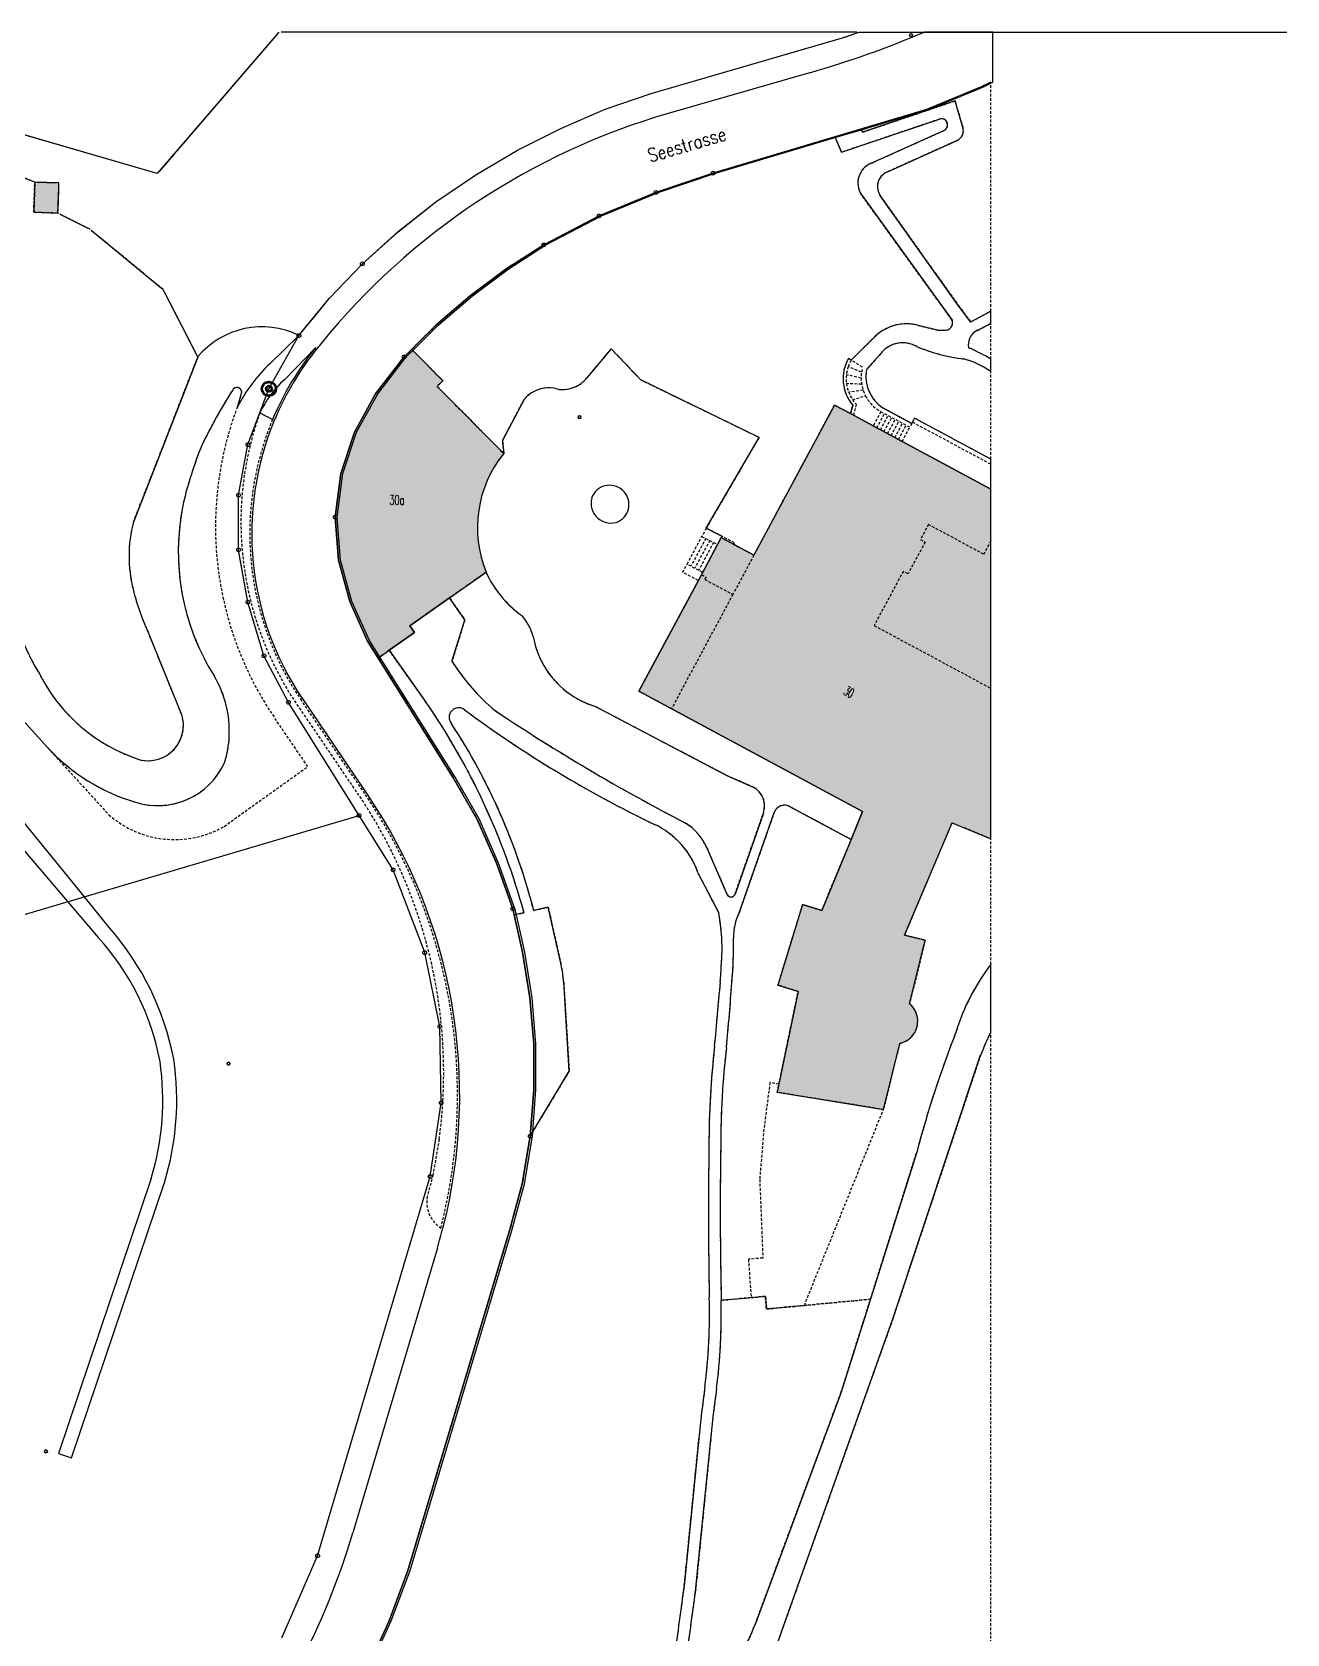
# Model space of a CAD drawing. Header units: metres. Extents: x 2678625 to 2679611, y 1205237 to 1205867.
# Drawn here: x 2679007.2 to 2679124.2, y 1205718.1 to 1205867.4 of the extents above; entities that cross this region are included whole.
import ezdxf

# ---------------------------------------------------------------- set-up
doc = ezdxf.new("R2010")
doc.units = ezdxf.units.M
for name, pattern in [('ALL_S31', [0.4, 0.25, -0.15]), ('AUSGEZOGEN', [0]), ('STRICHPUNKT2_S5', [1, 0.7, -0.15, 0, -0.15])]:
    doc.linetypes.add(name, pattern=pattern)
for name, color, linetype, lineweight in [('BOLZEN', 250, 'AUSGEZOGEN', 25), ('GRABENPROFIL_AUSHUB', 1, 'AUSGEZOGEN', 35), ('GRABENPROFIL_AUSHUB_1', 1, 'AUSGEZOGEN', 35), ('HOEHENLINIE_2D', 8, 'AUSGEZOGEN', 13), ('KOMMENTAR_BODENBEDECKUNG', 8, 'AUSGEZOGEN', 13), ('KREUZ_1', 250, 'AUSGEZOGEN', 25), ('LFP3_BOLZEN_1', 8, 'AUSGEZOGEN', 13), ('LFP3_NUMMER_1', 8, 'AUSGEZOGEN', 13), ('LFP3_STEIN', 8, 'AUSGEZOGEN', 13), ('LFP3_STEIN_1', 8, 'AUSGEZOGEN', 13), ('MARKSTEIN_1', 250, 'AUSGEZOGEN', 25), ('OBJEKTNAME_GEWAESSER', 171, 'STRICHPUNKT2_S5', 18), ('OFFENES_GEWAESSER_1', 8, 'AUSGEZOGEN', 13), ('PARZELLE', 250, 'AUSGEZOGEN', 25), ('PARZELLE_1', 250, 'AUSGEZOGEN', 25), ('PARZELLENNUMMER_1', 250, 'AUSGEZOGEN', 25), ('QUERNEIGUNGSSYMBOL_TEXT', 1, 'AUSGEZOGEN', 18), ('SC_BEST__SCHACHT', 3, 'AUSGEZOGEN', 25), ('STRASSE__WEGE', 8, 'AUSGEZOGEN', 13), ('UEBRIGE_BEFEST', 8, 'AUSGEZOGEN', 13)]:
    doc.layers.add(name, color=color, linetype=linetype, lineweight=lineweight)
for name, color, linetype in [('GM_QNEISYM_TEXT', 7, 'AUSGEZOGEN'), ('MAST', 8, 'AUSGEZOGEN'), ('SB_GEHWEG', 7, 'AUSGEZOGEN')]:
    doc.layers.add(name, color=color, linetype=linetype)
doc.styles.add('ROMANS', font='romans__.ttf')

# ---------------------------------------------------------------- blocks, each defined once
blk = doc.blocks.new('COMPLEXOBJECT_67')
at = {"layer": 'KOMMENTAR_BODENBEDECKUNG', "color": 250, "linetype": 'AUSGEZOGEN', "lineweight": 25, "transparency": 33554687}
blk.add_line((49046.11, 45814.67), (49049.52, 45817.07), dxfattribs=at)
blk.add_lwpolyline([(49051.16, 45828.14), (49044.96, 45834.39), (49045.5, 45834.92), (49042.59, 45837.84), (49041.88, 45837.14), (49039.22, 45833.71), (49037.25, 45830.13), (49035.98, 45826.26), (49035.45, 45822.2), (49035.75, 45818.19), (49036.82, 45814.33), (49038.44, 45810.71), (49039.47, 45809.07), (49040.49, 45809.79), (49042.84, 45811.45), (49042.41, 45812.06), (49046.11, 45814.67)], dxfattribs=at)
blk.add_arc((49059.71, 45821.22), 11, 140.977, 202.1649, dxfattribs=at)
blk = doc.blocks.new('COMPLEXOBJECT_68')
at = {"layer": 'KOMMENTAR_BODENBEDECKUNG', "color": 250, "linetype": 'AUSGEZOGEN', "lineweight": 25, "transparency": 33554687}
for points in [[(49096.55, 45824.82), (49085.59, 45830.71), (49083.48, 45831.85), (49081.99, 45832.65), (49074.48, 45818.65), (49071.43, 45820.29), (49069.58, 45816.84), (49063.74, 45805.97), (49084.61, 45794.77), (49083.54, 45792.16), (49080.8, 45785.54), (49079.02, 45786.08), (49076.72, 45778.58), (49078.6, 45778), (49076.65, 45768.59), (49086.55, 45766.99), (49088.07, 45773.15)], [(49088.99, 45776.85), (49090.45, 45782.77), (49088.51, 45783.25), (49092.94, 45793.7), (49096.55, 45792.23), (49096.55, 45824.82)]]:
    blk.add_lwpolyline(points, dxfattribs=at)
blk.add_arc((49087.64, 45775.22), 2.11, 281.6681, 50.5438, dxfattribs=at)
blk = doc.blocks.new('COMPLEXOBJECT_70')
at = {"layer": 'MARKSTEIN_1', "color": 250, "linetype": 'ALL_S31', "lineweight": 25, "transparency": 33554687}
blk.add_line((49008.67, 45800.69), (49014.36, 45794.46), dxfattribs=at)
blk.add_lwpolyline([(49025.11, 45793.38), (49032.9, 45798.95), (49029.87, 45803.4)], dxfattribs=at)
for centre, radius, start, end in [((49065.13, 45808.82), 46.64, 147.3105, 154.5081), ((49026.29, 45833.83), 0.455, 2.8516, 156.6081), ((49016.38, 45836.16), 10.62, 339.7137, 347.4258), ((49055.85, 45821.31), 31.55, 159.2493, 214.5801), ((49059.06, 45814.39), 38.85, 158.0701, 166.4842), ((49042.58, 45818.99), 21.75, 168.1305, 212.1909), ((49015.46, 45802.24), 10.13, 357.1488, 30.6428), ((49022.04, 45813.16), 18.28, 223.0196, 253.2145), ((49015.21, 45802.33), 10.39, 343.3342, 356.6965), ((49018.91, 45802.16), 6.85, 251.7178, 335.8077), ((49020.49, 45801.39), 9.25, 228.5028, 299.9695)]:
    blk.add_arc(centre, radius, start, end, dxfattribs=at)
blk = doc.blocks.new('COMPLEXOBJECT_72')
at = {"layer": 'MAST', "color": 250, "linetype": 'ALL_S31', "lineweight": 25, "transparency": 33554687}
for p, q in [((49029.62, 45831.29), (49028.43, 45831.92)), ((49038.22, 45796.42), (49032.24, 45805.23)), ((49031.88, 45804.76), (49038.13, 45795.56))]:
    blk.add_line(p, q, dxfattribs=at)
blk.add_lwpolyline([(49045.15, 45764.22), (49044.56, 45760.88), (49044.04, 45758.89)], dxfattribs=at)
for centre, radius, start, end in [((49056.96, 45821.74), 30.29, 160.3718, 214.0957), ((49054.99, 45820.68), 27.5, 157.2944, 214.1864), ((48996.86, 45768.33), 50, 345.6452, 34.1865), ((48999.31, 45770.41), 46.26, 352.3077, 32.9403), ((49046.92, 45758.37), 2.93, 169.8035, 236.3641)]:
    blk.add_arc(centre, radius, start, end, dxfattribs=at)
blk = doc.blocks.new('COMPLEXOBJECT_73')
at = {"layer": 'LFP3_BOLZEN_1', "color": 250, "linetype": 'AUSGEZOGEN', "lineweight": 25, "transparency": 33554687}
for p, q in [((49033.65, 45838.02), (49030.72, 45835.01)), ((49028.43, 45831.92), (49029.62, 45831.29))]:
    blk.add_line(p, q, dxfattribs=at)
for centre, radius, start, end in [((49055.03, 45820.65), 27.55, 140.9073, 157.2804), ((49036.96, 45827.99), 9.39, 131.6039, 155.2461)]:
    blk.add_arc(centre, radius, start, end, dxfattribs=at)
blk = doc.blocks.new('COMPLEXOBJECT_74')
at = {"layer": 'MARKSTEIN_1', "color": 250, "linetype": 'ALL_S31', "lineweight": 25, "transparency": 33554687}
for p, q in [((48993.59, 45838.14), (49000.07, 45837.25)), ((49016.65, 45821.75), (49022.65, 45837.13)), ((49005.68, 45833.15), (49005.06, 45816.95)), ((49021.14, 45803.81), (49018.13, 45811.23))]:
    blk.add_line(p, q, dxfattribs=at)
blk.add_lwpolyline([(49022.65, 45837.13), (49019.43, 45843.41), (49012.55, 45849.07), (49009.61, 45850.54), (49007.36, 45850.62), (49007.46, 45853.44), (49005.9, 45854.08), (49005.5, 45854.11), (49001.78, 45854.4), (48990.9, 45851.42), (48989.19, 45835.75)], dxfattribs=at)
for centre, radius, start, end in [((48993.07, 45833.85), 4.32, 83.1356, 153.9722), ((48999.03, 45829.84), 7.48, 61.1896, 81.9673), ((49000.13, 45830.99), 5.95, 21.2481, 65.1272), ((49028.7, 45818.57), 12.46, 165.2065, 194.3364), ((49023.58, 45817.49), 18.54, 181.6598, 211.5261), ((49039.57, 45821.24), 23.66, 194.0792, 205.0165), ((49022.15, 45814.79), 15.97, 205.9524, 252.1871), ((49018.01, 45802.79), 3.3, 256.9338, 17.9619)]:
    blk.add_arc(centre, radius, start, end, dxfattribs=at)
blk = doc.blocks.new('COMPLEXOBJECT_76')
at = {"layer": 'LFP3_BOLZEN_1', "color": 250, "linetype": 'AUSGEZOGEN', "lineweight": 25, "transparency": 33554687}
for p, q in [((49000.07, 45837.25), (48993.59, 45838.14)), ((49029.35, 45836.49), (49032.08, 45839.12)), ((49022.65, 45837.13), (49016.65, 45821.75)), ((49005.06, 45816.95), (49005.68, 45833.15)), ((48992.11, 45820.92), (49000.18, 45819.36)), ((49018.13, 45811.23), (49021.14, 45803.81)), ((48999.88, 45801.3), (48992.41, 45809.02)), ((48991.07, 45807.82), (48991.36, 45807.52)), ((48994.69, 45804.07), (48998.6, 45800.04)), ((49006.07, 45803.59), (49008.67, 45800.69)), ((49004.26, 45793.7), (49013.37, 45783.02)), ((48979.82, 45788.12), (48976.69, 45790.47)), ((48975.75, 45789.3), (48978.94, 45786.9)), ((48997.46, 45782.23), (48998.78, 45769.45)), ((49000.07, 45769.6), (48998.75, 45782.41))]:
    blk.add_line(p, q, dxfattribs=at)
for points in [[(48989.19, 45835.75), (48987.64, 45826.17), (48980.24, 45827.37)], [(48966.09, 45829.3), (48964, 45829.66), (48963.71, 45828.02), (48963.41, 45826.29), (48965.5, 45825.92), (48966.62, 45825.72), (48966.7, 45826.21), (48979.78, 45824.52), (48987.22, 45823.56)], [(48966.75, 45806.88), (48964.64, 45805.97), (48962.75, 45805.2), (48962.95, 45804.74)], [(48969.5, 45803.49), (48969.92, 45803.77), (48969.19, 45804.53)], [(48974.79, 45794.96), (48971.51, 45799.16), (48969.28, 45802.62)], [(49014.43, 45783.92), (49012.08, 45786.82), (49005.61, 45794.79)], [(49018.31, 45760.56), (49009.66, 45734.93), (49010.89, 45734.51), (49019.54, 45760.17)], [(48996.57, 45754.62), (48994.93, 45750.53), (48996.5, 45749.9), (48996.91, 45750.92), (48998.52, 45755.36)]]:
    blk.add_lwpolyline(points, dxfattribs=at)
for centre, radius, start, end in [((49028.62, 45832.16), 7.78, 63.6152, 140.2539), ((48993.07, 45833.85), 4.32, 83.1356, 153.9722), ((48999.03, 45829.84), 7.48, 61.1896, 81.9673), ((49000.13, 45830.99), 5.95, 21.2481, 65.1272), ((49039.82, 45825.49), 15.18, 133.5756, 152.5611), ((49065.13, 45808.82), 46.64, 147.3105, 154.5081), ((49026.29, 45833.83), 0.455, 2.8516, 156.6081), ((49016.38, 45836.16), 10.62, 339.7137, 347.4258), ((48984.35, 45910.32), 83.05, 257.2959, 267.1568), ((49059.06, 45814.39), 38.85, 158.0701, 166.4842), ((49047.66, 45820.49), 60.53, 177.0878, 183.1794), ((49042.58, 45818.99), 21.75, 168.1305, 212.1909), ((49028.7, 45818.57), 12.46, 165.2065, 194.3364), ((48991.9, 45818.17), 2.76, 85.4706, 157.4388), ((48998.93, 45817.18), 9.8, 167.9375, 197.083), ((48999.8, 45817.39), 2, 356.8051, 79.0443), ((49005.36, 45818.7), 18.19, 184.9459, 195.7119), ((49024.58, 45816.89), 22.79, 179.0093, 215.6796), ((49023.58, 45817.49), 18.54, 181.6598, 211.5261), ((49039.57, 45821.24), 23.66, 194.0792, 205.0165), ((49004.02, 45818.69), 15.11, 196.9086, 219.8107), ((49004.02, 45818.69), 16.91, 196.9151, 220.0345), ((48969.89, 45807.71), 3.25, 194.7658, 257.4836), ((48989.65, 45806.34), 2.08, 330.3914, 34.581), ((49022.15, 45814.79), 15.97, 205.9524, 252.1871), ((49015.46, 45802.24), 10.13, 357.1488, 30.6428), ((49004.09, 45796.03), 15.67, 143.7135, 154.3183), ((48994.84, 45820.42), 35.54, 206.1788, 221.5588), ((48994.78, 45800.42), 4.08, 119.2049, 152.821), ((48993.87, 45801.31), 2.88, 73.4458, 112.1892), ((49018.01, 45802.79), 3.3, 256.9338, 17.9619), ((48970.26, 45802.83), 0.999, 139.0214, 192.0019), ((48993.91, 45801.14), 4.29, 156.8223, 210.2284), ((48993.91, 45801.14), 2.99, 157.5449, 209.3916), ((48949.77, 45751.37), 70.74, 37.8719, 44.8955), ((49022.04, 45813.16), 18.28, 223.0196, 253.2145), ((49015.21, 45802.33), 10.39, 343.3342, 356.6965), ((48943.34, 45766.72), 58.19, 26.4747, 34.4914), ((48934.34, 45736.91), 90.08, 39.0861, 44.4924), ((49018.91, 45802.16), 6.85, 251.7178, 335.8077), ((48943.25, 45766.66), 57, 26.4863, 34.5349), ((49008.9, 45829.81), 52.34, 219.0469, 230.7093), ((48975.28, 45795.83), 0.998, 241.1606, 286.4389), ((48976.46, 45793.51), 1.64, 123.4395, 197.2215), ((48980.94, 45795.37), 6.48, 201.2482, 229.097), ((48960.85, 45775.8), 37.17, 9.9625, 25.9803), ((48960.8, 45775.79), 38.53, 9.9022, 25.9754), ((48955.26, 45753.6), 42.36, 44.159, 54.5623), ((48955.23, 45753.56), 40.92, 44.1745, 54.586), ((48939.12, 45738.39), 64.54, 32.315, 43.8652), ((48996.06, 45767.16), 23.47, 10.5782, 42.4924), ((48994.84, 45766.75), 26.04, 10.9254, 41.2337), ((48939.15, 45738.41), 63.01, 32.3021, 43.8658), ((48960.83, 45751.38), 39.25, 17.8748, 33.2327), ((48960.82, 45751.37), 37.77, 17.8723, 33.2436), ((48994.3, 45767.86), 25.09, 343.0863, 8.2625), ((48994.31, 45767.86), 26.38, 343.0384, 8.3353), ((48961.44, 45765.4), 37.56, 357.1617, 6.1912), ((48966.84, 45765.73), 33.45, 349.6893, 6.6372), ((48998.56, 45763.54), 0.389, 196.9617, 0.5193), ((48978.34, 45759.21), 18.81, 345.8843, 11.5199), ((48961.17, 45768.27), 39.51, 340.9345, 347.5345)]:
    blk.add_arc(centre, radius, start, end, dxfattribs=at)
blk = doc.blocks.new('COMPLEXOBJECT_77')
at = {"layer": 'MARKSTEIN_1', "color": 250, "linetype": 'ALL_S31', "lineweight": 25, "transparency": 33554687}
for p, q in [((49076.37, 45794.68), (49073.1, 45785.32)), ((49096.55, 45780.51), (49096.55, 45792.23))]:
    blk.add_line(p, q, dxfattribs=at)
for points in [[(49088.07, 45773.15), (49086.55, 45766.99), (49076.65, 45768.59), (49078.6, 45778), (49076.72, 45778.58), (49079.02, 45786.08), (49080.8, 45785.54), (49083.54, 45792.16), (49077.79, 45795.24)], [(49096.55, 45792.23), (49092.94, 45793.7), (49088.51, 45783.25), (49090.45, 45782.77), (49088.99, 45776.85)], [(49071.43, 45749.2), (49074.22, 45749.45), (49075.56, 45749.57), (49075.64, 45748.39), (49079.18, 45748.72), (49085.34, 45749.3), (49089.65, 45763.01)]]:
    blk.add_lwpolyline(points, dxfattribs=at)
for centre, radius, start, end in [((49077.32, 45794.35), 1, 61.8987, 160.696), ((49077.28, 45783.18), 4.7, 152.9059, 182.4466), ((49034.72, 45782.41), 37.87, 354.5479, 0.8654), ((49112.07, 45768.54), 19.59, 142.3618, 163.0358), ((48882.18, 45791.75), 190.68, 354.2849, 356.1078), ((49087.64, 45775.22), 2.11, 281.6681, 50.5438), ((49189.19, 45736.74), 102.94, 158.6225, 165.2147), ((49152.37, 45763.6), 80.98, 173.5034, 179.977), ((49443.36, 45757.45), 372.02, 179.0473, 181.2703)]:
    blk.add_arc(centre, radius, start, end, dxfattribs=at)
blk = doc.blocks.new('COMPLEXOBJECT_78')
at = {"layer": 'LFP3_STEIN_1', "color": 250, "linetype": 'ALL_S31', "lineweight": 25, "transparency": 33554687}
for p, q in [((49070.45, 45736.21), (49069.04, 45722.1)), ((49071.37, 45713.14), (49073.3, 45716.3)), ((49068.1, 45715.37), (49067.6, 45710.98)), ((49067.9, 45710.59), (49069.23, 45711.21))]:
    blk.add_line(p, q, dxfattribs=at)
for points in [[(49085.34, 45749.3), (49079.18, 45748.72), (49075.64, 45748.39), (49075.56, 45749.57), (49074.22, 45749.45), (49071.43, 45749.2)], [(49074.59, 45718.99), (49082.58, 45740.55), (49085.34, 45749.3)]]:
    blk.add_lwpolyline(points, dxfattribs=at)
for centre, radius, start, end in [((49016.92, 45747.89), 54.52, 352.7106, 1.3735), ((49153.05, 45728.97), 82.92, 171.673, 174.9869), ((48677.82, 45773.24), 394.55, 351.5659, 352.553), ((49060.53, 45724.08), 14.95, 328.6338, 340.0759), ((49067.1, 45715.74), 5, 295.2073, 328.6577), ((49067.97, 45710.95), 0.373, 175.6502, 258.7383)]:
    blk.add_arc(centre, radius, start, end, dxfattribs=at)
blk = doc.blocks.new('COMPLEXOBJECT_79')
at = {"layer": 'MARKSTEIN_1', "color": 250, "linetype": 'ALL_S31', "lineweight": 25, "transparency": 33554687}
blk.add_line((49086.58, 45837.76), (49084.98, 45835.97), dxfattribs=at)
blk.add_lwpolyline([(49086.49, 45832.38), (49089.19, 45830.93), (49089.26, 45831.06), (49089.46, 45831.44), (49096.55, 45827.62), (49096.55, 45835.78)], dxfattribs=at)
for centre, radius, start, end in [((49088.35, 45835.83), 2.62, 100.319, 132.4936), ((49088.36, 45835.81), 2.64, 60.3556, 100.4599), ((49096, 45853.21), 16.38, 247.2295, 263.1678), ((49091.74, 45828.75), 8.52, 55.629, 74.2367), ((49088.42, 45835.31), 3.5, 169.0975, 236.6427)]:
    blk.add_arc(centre, radius, start, end, dxfattribs=at)
blk = doc.blocks.new('COMPLEXOBJECT_80')
at = {"layer": 'MARKSTEIN_1', "color": 250, "linetype": 'ALL_S31', "lineweight": 25, "transparency": 33554687}
blk.add_line((49096.55, 45836.94), (49096.55, 45840.27), dxfattribs=at)
for centre, radius, start, end in [((49095.95, 45838.26), 1.5, 115.1103, 158.9495), ((49044.34, 45936.25), 109.26, 297.8121, 298.5451), ((49095.95, 45838.26), 1.49, 158.8662, 189.8986), ((49086.24, 45819.28), 20.45, 59.7123, 66.2322)]:
    blk.add_arc(centre, radius, start, end, dxfattribs=at)
blk = doc.blocks.new('COMPLEXOBJECT_81')
at = {"layer": 'LFP3_BOLZEN_1', "color": 250, "linetype": 'AUSGEZOGEN', "lineweight": 25, "transparency": 33554687}
for p, q in [((49092.2, 45858.24), (49085.36, 45855.17)), ((49086.87, 45854.37), (49093.42, 45857.32)), ((49084.46, 45852.31), (49092.96, 45840.56)), ((49096.55, 45840.27), (49096.55, 45841.41)), ((49091.58, 45839.64), (49089.81, 45840.08)), ((49084.98, 45835.97), (49086.58, 45837.76)), ((49096.55, 45835.78), (49096.55, 45836.94))]:
    blk.add_line(p, q, dxfattribs=at)
for points in [[(49093.96, 45858.51), (49093.22, 45861), (49084.61, 45858.08), (49084.48, 45858.38), (49082.03, 45857.65), (49082.63, 45856.21), (49091.78, 45859.31)], [(49094.68, 45840.39), (49093.55, 45841.91), (49086.27, 45852.13)], [(49085.57, 45838.84), (49083.54, 45836.84), (49083.28, 45836.98)], [(49083.69, 45832.63), (49083.48, 45831.85), (49085.59, 45830.71), (49096.55, 45824.82), (49096.55, 45827.62), (49089.46, 45831.44), (49089.26, 45831.06), (49089.19, 45830.93), (49086.49, 45832.38)]]:
    blk.add_lwpolyline(points, dxfattribs=at)
for centre, radius, start, end in [((49091.96, 45858.77), 0.575, 294.365, 108.5338), ((49093, 45858.23), 1, 294.2393, 16.5993), ((49086.17, 45853.34), 2, 114.1132, 211.1947), ((49087.49, 45853), 1.5, 114.3076, 215.4379), ((49045.54, 45933.07), 104.89, 297.9373, 299.0986), ((49088.7, 45835.99), 4.23, 99.1823, 137.7277), ((49088.71, 45835.99), 4.23, 74.9973, 99.2715), ((49092, 45844.63), 5, 265.1857, 272.9553), ((49092.31, 45840.32), 0.693, 266.3634, 20.1733), ((49095.95, 45838.26), 1.5, 115.1103, 158.9495), ((49044.34, 45936.25), 109.26, 297.8121, 298.5451), ((49088.35, 45835.83), 2.62, 100.319, 132.4936), ((49088.36, 45835.81), 2.64, 60.3556, 100.4599), ((49096, 45853.21), 16.38, 247.2295, 263.1678), ((49095.95, 45838.26), 1.49, 158.8662, 189.8986), ((49086.24, 45819.28), 20.45, 59.7123, 66.2322), ((49086.63, 45835.11), 3.84, 150.7331, 220.1327), ((49091.74, 45828.75), 8.52, 55.629, 74.2367), ((49088.42, 45835.31), 3.5, 169.0975, 236.6427)]:
    blk.add_arc(centre, radius, start, end, dxfattribs=at)
blk = doc.blocks.new('COMPLEXOBJECT_82')
at = {"layer": 'LFP3_BOLZEN_1', "color": 250, "linetype": 'AUSGEZOGEN', "lineweight": 25, "transparency": 33554687}
for p, q in [((49075.36, 45794.62), (49072.72, 45787.07)), ((49073.1, 45785.32), (49076.37, 45794.68)), ((49071.98, 45787.04), (49070.08, 45791.41)), ((49069.26, 45789.06), (49071.21, 45785.32)), ((49096.55, 45774.24), (49096.55, 45780.51)), ((49069.35, 45736.31), (49067.95, 45722.23)), ((49069.04, 45722.1), (49070.45, 45736.21)), ((49073.3, 45716.3), (49071.37, 45713.14)), ((49067.6, 45710.98), (49068.1, 45715.37)), ((49069.23, 45711.21), (49067.9, 45710.59))]:
    blk.add_line(p, q, dxfattribs=at)
for points in [[(49077.79, 45795.24), (49083.54, 45792.16), (49084.61, 45794.77), (49063.74, 45805.97), (49069.58, 45816.84), (49071.43, 45820.29), (49071.5, 45820.42), (49070.04, 45821.17), (49074.96, 45829.64), (49063.93, 45835), (49061.18, 45837.88), (49058.92, 45835.18)], [(49053.06, 45833.18), (49051.06, 45829.36), (49051.16, 45828.14)], [(49046.34, 45808.75), (49047.54, 45812.64), (49046.11, 45814.67), (49042.41, 45812.06), (49042.84, 45811.45), (49040.49, 45809.79), (49043.85, 45805.06)], [(49059.66, 45804.57), (49072.09, 45798.05), (49074.42, 45797.04)], [(49056.52, 45780.46), (49055.31, 45785.84), (49053.95, 45785.53)], [(49053.05, 45785.33), (49052.14, 45785.12), (49052.92, 45781.64), (49053.6, 45777.39), (49053.97, 45773.11), (49053.97, 45768.83), (49053.63, 45764.51), (49057.27, 45770.57), (49056.75, 45778.89)], [(49075.07, 45712.53), (49076.88, 45717.85), (49087.42, 45747.46), (49095.61, 45772.07)], [(49089.65, 45763.01), (49085.34, 45749.3), (49082.58, 45740.55), (49074.59, 45718.99)], [(49067.01, 45715.51), (49066.36, 45709.86), (49065.3, 45709.35), (49066.93, 45706.14), (49048.58, 45696.56), (49052.29, 45689.45), (49075.85, 45701.75), (49074.05, 45705.2)]]:
    blk.add_lwpolyline(points, dxfattribs=at)
for centre, radius, start, end in [((49056.61, 45837.1), 3, 264.1186, 320.1039), ((49055.37, 45831.25), 3.01, 71.9275, 140.0705), ((49059.71, 45821.22), 11, 140.977, 202.1649), ((49058.64, 45821.19), 10.01, 204.3514, 234.5536), ((49049.1, 45809.74), 4.99, 15.476, 41.451), ((49062.1, 45812.53), 8.32, 190.1163, 235.6916), ((49063.14, 45819.41), 19.89, 212.3986, 230.0139), ((48990.42, 45768.14), 64.95, 15.3453, 34.6446), ((49062.09, 45812.51), 8.3, 235.6697, 252.9838), ((49046.97, 45803.54), 0.896, 52.4586, 221.3128), ((49112.29, 45891.58), 108.74, 233.4335, 244.3502), ((49153.59, 45958.65), 185.8, 236.2475, 242.6043), ((48997.69, 45771.17), 58.07, 14.3205, 33.1776), ((49073.47, 45795.28), 2, 340.6673, 61.8063), ((49077.32, 45794.35), 1, 61.8987, 160.696), ((49061.85, 45786.46), 7.86, 19.3418, 64.5819), ((49065.5, 45789.42), 4.99, 23.4251, 58.6615), ((49072.34, 45787.2), 0.4, 203.3648, 340.94), ((49050.13, 45781.7), 21.39, 0.135, 9.7198), ((49077.28, 45783.18), 4.7, 152.9059, 182.4466), ((49034.72, 45782.41), 37.87, 354.5479, 0.8654), ((48979.17, 45785.52), 92.42, 355.856, 357.6668), ((49046.79, 45778.26), 9.97, 3.624, 12.6979), ((49112.07, 45768.54), 19.59, 142.3618, 163.0358), ((48515, 45825.69), 558.32, 354.5723, 355.1863), ((48882.18, 45791.75), 190.68, 354.2849, 356.1078), ((49189.19, 45736.74), 102.94, 158.6225, 165.2147), ((49119.53, 45762.94), 25.6, 153.8238, 159.1172), ((49151.94, 45763.63), 81.65, 173.4928, 179.9895), ((49152.37, 45763.6), 80.98, 173.5034, 179.977), ((49446.51, 45757.39), 376.27, 179.0483, 181.2028), ((49443.36, 45757.45), 372.02, 179.0473, 181.2703), ((49016.8, 45747.89), 53.54, 352.7346, 1.7113), ((49016.92, 45747.89), 54.52, 352.7106, 1.3735), ((49154.78, 45728.77), 85.76, 171.7168, 174.952), ((49153.05, 45728.97), 82.92, 171.673, 174.9869), ((48676.81, 45773.39), 394.47, 351.5639, 352.5487), ((48677.82, 45773.24), 394.55, 351.5659, 352.553), ((49060.53, 45724.08), 14.95, 328.6338, 340.0759), ((49067.1, 45715.74), 5, 295.2073, 328.6577), ((49097.76, 45705.64), 23.72, 163.11, 181.0548), ((49067.97, 45710.95), 0.373, 175.6502, 258.7383)]:
    blk.add_arc(centre, radius, start, end, dxfattribs=at)
blk = doc.blocks.new('COMPLEXOBJECT_83')
at = {"layer": 'MARKSTEIN_1', "color": 250, "linetype": 'ALL_S31', "lineweight": 25, "transparency": 33554687}
for p, q in [((49085.36, 45855.17), (49092.2, 45858.24)), ((49092.96, 45840.56), (49084.46, 45852.31)), ((49089.81, 45840.08), (49091.58, 45839.64)), ((49083.48, 45831.85), (49083.69, 45832.63))]:
    blk.add_line(p, q, dxfattribs=at)
for points in [[(49091.78, 45859.31), (49082.63, 45856.21), (49082.03, 45857.65), (49070.69, 45854.27), (49065.35, 45852.47), (49060.06, 45850.28), (49054.9, 45847.58), (49051.37, 45845.33), (49048.05, 45842.84), (49044.85, 45840.09), (49042.59, 45837.84), (49045.5, 45834.92), (49044.96, 45834.39), (49051.16, 45828.14), (49051.06, 45829.36), (49053.06, 45833.18)], [(49058.92, 45835.18), (49061.18, 45837.88), (49063.93, 45835), (49074.96, 45829.64), (49070.04, 45821.17), (49071.5, 45820.42), (49071.43, 45820.29), (49074.48, 45818.65), (49081.99, 45832.65), (49083.48, 45831.85)], [(49083.28, 45836.98), (49083.54, 45836.84), (49085.57, 45838.84)]]:
    blk.add_lwpolyline(points, dxfattribs=at)
for centre, radius, start, end in [((49091.96, 45858.77), 0.575, 294.365, 108.5338), ((49086.17, 45853.34), 2, 114.1132, 211.1947), ((49088.7, 45835.99), 4.23, 99.1823, 137.7277), ((49088.71, 45835.99), 4.23, 74.9973, 99.2715), ((49092, 45844.63), 5, 265.1857, 272.9553), ((49092.31, 45840.32), 0.693, 266.3634, 20.1733), ((49086.63, 45835.11), 3.84, 150.7331, 220.1327), ((49056.61, 45837.1), 3, 264.1186, 320.1039), ((49055.37, 45831.25), 3.01, 71.9275, 140.0705)]:
    blk.add_arc(centre, radius, start, end, dxfattribs=at)
blk = doc.blocks.new('COMPLEXOBJECT_84')
at = {"layer": 'LFP3_STEIN_1', "color": 250, "linetype": 'ALL_S31', "lineweight": 25, "transparency": 33554687}
blk.add_line((49093.42, 45857.32), (49086.87, 45854.37), dxfattribs=at)
for points in [[(49096.55, 45841.41), (49096.55, 45862.74), (49095.6, 45862.27), (49090.56, 45860.19), (49084.48, 45858.38), (49084.61, 45858.08), (49093.22, 45861), (49093.96, 45858.51)], [(49086.27, 45852.13), (49093.55, 45841.91), (49094.68, 45840.39)]]:
    blk.add_lwpolyline(points, dxfattribs=at)
for centre, radius, start, end in [((49093, 45858.23), 1, 294.2393, 16.5993), ((49087.49, 45853), 1.5, 114.3076, 215.4379), ((49045.54, 45933.07), 104.89, 297.9373, 299.0986)]:
    blk.add_arc(centre, radius, start, end, dxfattribs=at)
blk = doc.blocks.new('COMPLEXOBJECT_85')
at = {"layer": 'LFP3_STEIN_1', "color": 250, "linetype": 'ALL_S31', "lineweight": 25, "transparency": 33554687}
for p, q in [((49071.21, 45785.32), (49069.26, 45789.06)), ((49067.95, 45722.23), (49069.35, 45736.31)), ((49084.16, 45690.12), (49089.07, 45693.89)), ((49053.19, 45682.79), (49055.79, 45682.26))]:
    blk.add_line(p, q, dxfattribs=at)
for points in [[(49053.95, 45785.53), (49055.31, 45785.84), (49056.52, 45780.46)], [(49056.75, 45778.89), (49057.27, 45770.57), (49053.63, 45764.51), (49052.89, 45760.07), (49051.71, 45755.71), (49042.23, 45724.02), (49040.48, 45719.32), (49038.4, 45714.77), (49036.06, 45710.35), (49033.5, 45706.07), (49030.59, 45702.01), (49027.44, 45698.14), (49024.05, 45694.47), (49020.44, 45691.01), (49016.66, 45687.75), (49012.66, 45684.76), (49008.16, 45681.91), (49025.09, 45680.99), (49049.06, 45685.95)], [(49094.64, 45699.12), (49096.55, 45700.06), (49096.55, 45774.24)], [(49095.61, 45772.07), (49087.42, 45747.46), (49076.88, 45717.85), (49075.07, 45712.53)], [(49074.05, 45705.2), (49075.85, 45701.75), (49052.29, 45689.45), (49048.58, 45696.56), (49066.93, 45706.14), (49065.3, 45709.35), (49066.36, 45709.86), (49067.01, 45715.51)], [(49060.78, 45682.5), (49069.72, 45685.29), (49078.51, 45687.41)]]:
    blk.add_lwpolyline(points, dxfattribs=at)
for centre, radius, start, end in [((49046.97, 45803.54), 0.896, 52.4586, 221.3128), ((49112.29, 45891.58), 108.74, 233.4335, 244.3502), ((48997.69, 45771.17), 58.07, 14.3205, 33.1776), ((49061.85, 45786.46), 7.86, 19.3418, 64.5819), ((49050.13, 45781.7), 21.39, 0.135, 9.7198), ((48979.17, 45785.52), 92.42, 355.856, 357.6668), ((49046.79, 45778.26), 9.97, 3.624, 12.6979), ((48515, 45825.69), 558.32, 354.5723, 355.1863), ((49119.53, 45762.94), 25.6, 153.8238, 159.1172), ((49151.94, 45763.63), 81.65, 173.4928, 179.9895), ((49446.51, 45757.39), 376.27, 179.0483, 181.2028), ((49016.8, 45747.89), 53.54, 352.7346, 1.7113), ((49154.78, 45728.77), 85.76, 171.7168, 174.952), ((48676.81, 45773.39), 394.47, 351.5639, 352.5487), ((49097.76, 45705.64), 23.72, 163.11, 181.0548), ((49064.58, 45725.53), 40.01, 307.7331, 318.6934), ((49075.02, 45701.93), 14.93, 283.4823, 307.71), ((49054.41, 45688.66), 6, 206.8957, 258.3429), ((49057.8, 45692.06), 10.01, 258.3803, 287.2666)]:
    blk.add_arc(centre, radius, start, end, dxfattribs=at)
blk = doc.blocks.new('COMPLEXOBJECT_86')
at = {"layer": 'MARKSTEIN_1', "color": 250, "linetype": 'ALL_S31', "lineweight": 25, "transparency": 33554687}
blk.add_line((49052.14, 45785.12), (49053.05, 45785.33), dxfattribs=at)
blk.add_lwpolyline([(49043.85, 45805.06), (49040.49, 45809.79), (49039.47, 45809.07), (49046.43, 45797.97), (49048.67, 45794.08), (49050.5, 45789.95), (49052.01, 45785.7), (49052.14, 45785.12)], dxfattribs=at)
blk.add_arc((48990.42, 45768.14), 64.95, 15.3453, 34.6446, dxfattribs=at)
blk = doc.blocks.new('COMPLEXOBJECT_87')
at = {"layer": 'MARKSTEIN_1', "color": 250, "linetype": 'ALL_S31', "lineweight": 25, "transparency": 33554687}
for p, q in [((49049.52, 45817.07), (49046.11, 45814.67)), ((49072.72, 45787.07), (49075.36, 45794.62)), ((49070.08, 45791.41), (49071.98, 45787.04))]:
    blk.add_line(p, q, dxfattribs=at)
for points in [[(49046.11, 45814.67), (49047.54, 45812.64), (49046.34, 45808.75)], [(49074.42, 45797.04), (49072.09, 45798.05), (49059.66, 45804.57)]]:
    blk.add_lwpolyline(points, dxfattribs=at)
for centre, radius, start, end in [((49058.64, 45821.19), 10.01, 204.3514, 234.5536), ((49049.1, 45809.74), 4.99, 15.476, 41.451), ((49062.1, 45812.53), 8.32, 190.1163, 235.6916), ((49063.14, 45819.41), 19.89, 212.3986, 230.0139), ((49062.09, 45812.51), 8.3, 235.6697, 252.9838), ((49153.59, 45958.65), 185.8, 236.2475, 242.6043), ((49073.47, 45795.28), 2, 340.6673, 61.8063), ((49065.5, 45789.42), 4.99, 23.4251, 58.6615), ((49072.34, 45787.2), 0.4, 203.3648, 340.94)]:
    blk.add_arc(centre, radius, start, end, dxfattribs=at)
blk = doc.blocks.new('COMPLEXOBJECT_90')
at = {"layer": 'QUERNEIGUNGSSYMBOL_TEXT', "color": 250, "linetype": 'AUSGEZOGEN', "lineweight": 25, "transparency": 33554687}
for centre, radius, start, end in [((49061.04, 45823.38), 1.79, 48.7226, 160.2047), ((49061.04, 45823.38), 1.79, 297.708, 48.7021), ((49061.15, 45823.5), 1.85, 164.8341, 293.0913)]:
    blk.add_arc(centre, radius, start, end, dxfattribs=at)
blk = doc.blocks.new('COMPLEXOBJECT_92')
at = {"layer": 'PARZELLE_1', "color": 250, "linetype": 'ALL_S31', "lineweight": 25, "transparency": 33554687}
blk.add_line((49059.66, 45804.57), (49072.09, 45798.05), dxfattribs=at)
for centre, radius, start, end in [((49058.64, 45821.19), 10.01, 204.3514, 234.5536), ((49049.1, 45809.74), 4.99, 15.476, 41.451), ((49062.1, 45812.53), 8.32, 190.1143, 252.9642)]:
    blk.add_arc(centre, radius, start, end, dxfattribs=at)
blk = doc.blocks.new('COMPLEXOBJECT_94')
at = {"layer": 'PARZELLE_1', "color": 250, "linetype": 'ALL_S31', "lineweight": 25, "transparency": 33554687}
for p, q in [((49083.28, 45836.98), (49083.54, 45836.84)), ((49083.48, 45831.85), (49083.69, 45832.63)), ((49084.02, 45832.71), (49083.75, 45831.7))]:
    blk.add_line(p, q, dxfattribs=at)
for centre, radius, start, end in [((49086.63, 45835.11), 3.84, 150.7331, 220.1327), ((49086.56, 45835.13), 3.47, 150.5744, 161.7083), ((49086.62, 45835.11), 3.54, 161.6164, 213.4652), ((49086.55, 45835.05), 3.45, 213.3364, 222.7853)]:
    blk.add_arc(centre, radius, start, end, dxfattribs=at)
blk = doc.blocks.new('COMPLEXOBJECT_95')
at = {"layer": 'PARZELLE_1', "color": 250, "linetype": 'ALL_S31', "lineweight": 25, "transparency": 33554687}
blk.add_lwpolyline([(49086.49, 45832.38), (49089.19, 45830.93), (49089, 45830.58), (49086.3, 45832.03)], dxfattribs=at)
for centre, radius, start, end in [((49088.07, 45835.17), 3.6, 167.1133, 207.3831), ((49088.42, 45835.31), 3.5, 169.0975, 236.6427), ((49088.07, 45835.17), 3.6, 207.4344, 240.6795)]:
    blk.add_arc(centre, radius, start, end, dxfattribs=at)
blk = doc.blocks.new('COMPLEXOBJECT_100')
at = {"layer": 'SB_GEHWEG', "color": 250, "linetype": 'AUSGEZOGEN', "lineweight": 25, "transparency": 33554687}
for points in [[(49030.21, 45867.42), (49018.88, 45854.23), (49001.43, 45859.29)], [(48999.34, 45783.04), (49037.68, 45794.4), (49031.1, 45804.94), (49028.82, 45809.28), (49027.32, 45814.28), (49026.44, 45819.14), (49026.45, 45824.25), (49027.32, 45828.96), (49029.28, 45834.17), (49032.08, 45839.12), (49034.89, 45842.58), (49037.99, 45845.82), (49041.32, 45848.82), (49044.83, 45851.6), (49048.56, 45854.11), (49052.45, 45856.4), (49056.48, 45858.44), (49060.63, 45860.24), (49064.91, 45861.7), (49082.75, 45866.87)]]:
    blk.add_lwpolyline(points, dxfattribs=at)
blk = doc.blocks.new('CDWK_PTTYP18$BY$_1')
at = {"layer": 'GM_QNEISYM_TEXT', "color": 253, "lineweight": 200, "transparency": 33554687}
for radius in [0.5, 0.2]:
    blk.add_circle((0, 0), radius, dxfattribs=at)
blk = doc.blocks.new('COMPLEXOBJECT_101')
at = {"layer": 'PARZELLE', "color": 250, "linetype": 'AUSGEZOGEN', "lineweight": 25, "transparency": 33554687}
for p, q in [((49030.07, 45867.26), (49020.7, 45856.35)), ((49084.08, 45867.42), (49030.43, 45867.42)), ((49064.91, 45861.7), (49082.53, 45866.81)), ((49082.95, 45866.94), (49084.09, 45867.35)), ((49060.63, 45860.24), (49064.91, 45861.7)), ((49018.66, 45854.29), (49001.64, 45859.23)), ((49056.48, 45858.44), (49060.63, 45860.24)), ((49052.45, 45856.4), (49056.48, 45858.44)), ((49020.41, 45856.02), (49019.02, 45854.4)), ((49048.56, 45854.11), (49052.45, 45856.4)), ((49006.1, 45853.99), (49007.25, 45853.52)), ((49007.68, 45853.43), (49009.49, 45853.37)), ((49044.83, 45851.6), (49048.56, 45854.11)), ((49009.68, 45852.71), (49009.62, 45850.76)), ((49041.32, 45848.81), (49044.83, 45851.6)), ((49009.8, 45850.45), (49012.35, 45849.17)), ((49012.72, 45848.94), (49019.26, 45843.55)), ((49037.99, 45845.82), (49041.32, 45848.81)), ((49034.89, 45842.58), (49037.99, 45845.82)), ((49019.53, 45843.21), (49022.65, 45837.13)), ((49033.61, 45841), (49034.89, 45842.58)), ((49032.08, 45839.12), (49033.61, 45841))]:
    blk.add_line(p, q, dxfattribs=at)
blk.add_arc((49028.62, 45832.16), 7.78, 63.6152, 140.2539, dxfattribs=at)
blk = doc.blocks.new('NSY101')
at = {"color": 0, "linetype": 'ByBlock', "lineweight": -2}
blk.add_circle((0, 0), 0.05, dxfattribs=at)
blk = doc.blocks.new('CDWK_PTTYP10')
at = {"layer": 'BOLZEN', "transparency": 33554687, "xscale": 6.999999465942426, "yscale": 6.999999465942426, "zscale": 6.999999465942426}
blk.add_blockref('NSY101', (0, 0), dxfattribs=at)
blk = doc.blocks.new('COMPLEXOBJECT_102')
at = {"layer": 'STRASSE__WEGE', "color": 250, "linetype": 'AUSGEZOGEN', "lineweight": 25, "transparency": 33554687}
for p, q in [((49079.78, 45863.65), (49066.5, 45859.82)), ((49034.15, 45838.39), (49033.85, 45838.02)), ((49032.44, 45805.23), (49038.42, 45796.42)), ((49044.99, 45754.1), (49037.1, 45727.52))]:
    blk.add_line(p, q, dxfattribs=at)
for points in [[(49095.8, 45862.27), (49096.75, 45862.74), (49096.75, 45867.42), (49090.38, 45867.42)], [(49038.6, 45714.77), (49040.68, 45719.32), (49042.43, 45724.02), (49051.91, 45755.71), (49053.09, 45760.07), (49053.83, 45764.51), (49054.17, 45768.83), (49054.17, 45773.1), (49053.8, 45777.39), (49053.12, 45781.64), (49052.34, 45785.12), (49052.21, 45785.7), (49050.69, 45789.95), (49048.87, 45794.08), (49046.63, 45797.97), (49039.67, 45809.07), (49038.64, 45810.71), (49037.02, 45814.33), (49035.95, 45818.19), (49035.65, 45822.2), (49036.18, 45826.26), (49037.45, 45830.13), (49039.42, 45833.71), (49042.08, 45837.14), (49042.79, 45837.84), (49045.05, 45840.09), (49048.25, 45842.84), (49051.57, 45845.33), (49055.1, 45847.58), (49060.26, 45850.28), (49065.55, 45852.47), (49070.89, 45854.27), (49082.23, 45857.65), (49084.68, 45858.38), (49090.76, 45860.19), (49095.8, 45862.27)]]:
    blk.add_lwpolyline(points, dxfattribs=at)
for centre, radius, start, end in [((49053.29, 45954.99), 95.1, 286.176, 292.9583), ((49084.6, 45797.37), 65.03, 106.1593, 140.8826), ((49055.23, 45820.65), 27.55, 140.9073, 157.2804), ((49055.18, 45820.68), 27.5, 157.2944, 214.1864), ((48997.06, 45768.33), 50, 345.6452, 34.1865), ((48995.96, 45768.64), 51.14, 343.4884, 345.6213), ((48969.99, 45747.44), 70, 299.9786, 343.4695)]:
    blk.add_arc(centre, radius, start, end, dxfattribs=at)
blk = doc.blocks.new('CDWK_PTTYP20')
at = {"layer": 'LFP3_STEIN', "transparency": 33554687}
for radius in [0.125, 0.075]:
    blk.add_circle((0, 0), radius, dxfattribs=at)

msp = doc.modelspace()

# ---------------------------------------------------------------- hatches: boundary and pattern name
at = {"layer": 'KOMMENTAR_BODENBEDECKUNG', "linetype": 'AUSGEZOGEN', "lineweight": 200, "transparency": 33554687}
msp.add_hatch(color=253, dxfattribs=at).paths.add_polyline_path([(2679007.36, 1205850.62), (2679009.61, 1205850.54), (2679009.69, 1205852.93), (2679009.71, 1205853.36), (2679007.46, 1205853.44)])
at = {"layer": 'KOMMENTAR_BODENBEDECKUNG', "linetype": 'AUSGEZOGEN', "lineweight": 13, "true_color": 0xb9b9b9, "transparency": 33554687}
for points in [[(2679046.11, 1205814.67), (2679049.52, 1205817.07), (2679049.39, 1205817.42), (2679049.26, 1205817.78), (2679049.15, 1205818.14), (2679049.05, 1205818.51), (2679048.96, 1205818.87), (2679048.89, 1205819.25), (2679048.83, 1205819.62), (2679048.78, 1205820), (2679048.74, 1205820.37), (2679048.72, 1205820.75), (2679048.71, 1205821.13), (2679048.71, 1205821.51), (2679048.73, 1205821.89), (2679048.76, 1205822.26), (2679048.8, 1205822.64), (2679048.86, 1205823.02), (2679048.93, 1205823.39), (2679049.01, 1205823.76), (2679049.1, 1205824.13), (2679049.21, 1205824.49), (2679049.33, 1205824.85), (2679049.46, 1205825.2), (2679049.6, 1205825.55), (2679049.76, 1205825.9), (2679049.92, 1205826.24), (2679050.1, 1205826.57), (2679050.29, 1205826.9), (2679050.5, 1205827.22), (2679050.71, 1205827.54), (2679050.93, 1205827.84), (2679051.16, 1205828.14), (2679044.96, 1205834.39), (2679045.5, 1205834.92), (2679042.59, 1205837.84), (2679041.88, 1205837.14), (2679039.22, 1205833.71), (2679037.25, 1205830.13), (2679035.98, 1205826.26), (2679035.45, 1205822.2), (2679035.75, 1205818.19), (2679036.82, 1205814.33), (2679038.44, 1205810.71), (2679039.47, 1205809.07), (2679040.49, 1205809.79), (2679042.84, 1205811.45), (2679042.41, 1205812.06)], [(2679096.55, 1205824.81), (2679085.59, 1205830.71), (2679083.48, 1205831.85), (2679081.99, 1205832.65), (2679074.48, 1205818.65), (2679071.43, 1205820.28), (2679069.58, 1205816.84), (2679063.74, 1205805.97), (2679084.61, 1205794.77), (2679083.54, 1205792.16), (2679080.8, 1205785.53), (2679079.02, 1205786.08), (2679076.72, 1205778.58), (2679078.6, 1205778), (2679076.65, 1205768.59), (2679086.55, 1205766.99), (2679088.07, 1205773.15), (2679088.22, 1205773.19), (2679088.36, 1205773.23), (2679088.51, 1205773.29), (2679088.64, 1205773.36), (2679088.78, 1205773.44), (2679088.9, 1205773.52), (2679089.02, 1205773.62), (2679089.13, 1205773.72), (2679089.24, 1205773.84), (2679089.33, 1205773.96), (2679089.42, 1205774.08), (2679089.5, 1205774.21), (2679089.57, 1205774.35), (2679089.63, 1205774.49), (2679089.67, 1205774.64), (2679089.71, 1205774.79), (2679089.74, 1205774.94), (2679089.75, 1205775.09), (2679089.75, 1205775.24), (2679089.75, 1205775.4), (2679089.73, 1205775.55), (2679089.7, 1205775.7), (2679089.66, 1205775.85), (2679089.61, 1205775.99), (2679089.55, 1205776.13), (2679089.48, 1205776.27), (2679089.4, 1205776.4), (2679089.31, 1205776.52), (2679089.21, 1205776.64), (2679089.1, 1205776.75), (2679088.98, 1205776.85), (2679090.45, 1205782.77), (2679088.51, 1205783.25), (2679092.94, 1205793.7), (2679096.55, 1205792.23)]]:
    msp.add_hatch(color=9, dxfattribs=at).paths.add_polyline_path(points)

# ---------------------------------------------------------------- linework, layer by layer
at = {"layer": 'GRABENPROFIL_AUSHUB_1', "color": 250, "lineweight": 25, "transparency": 33554687}
msp.add_line((2679084.3, 1205867.42), (2679124.16, 1205867.42), dxfattribs=at)
at = {"layer": 'KOMMENTAR_BODENBEDECKUNG', "color": 250, "linetype": 'AUSGEZOGEN', "lineweight": 25, "transparency": 33554687}
msp.add_lwpolyline([(2679007.36, 1205850.62), (2679009.61, 1205850.54), (2679009.69, 1205852.93), (2679009.71, 1205853.36), (2679007.46, 1205853.44)], close=True, dxfattribs=at)
at = {"layer": 'OBJEKTNAME_GEWAESSER', "color": 250, "linetype": 'ALL_S31', "lineweight": 25, "transparency": 33554687}
for points in [[(2679096.55, 1205819.99), (2679095.89, 1205818.75), (2679090.75, 1205821.52), (2679089.99, 1205820.11), (2679090.43, 1205819.87), (2679088.84, 1205816.91), (2679088.4, 1205817.15), (2679085.68, 1205812.1), (2679096.51, 1205806.28), (2679096.55, 1205806.36)], [(2679074.48, 1205818.65), (2679072.52, 1205815), (2679066.79, 1205804.33)], [(2679069.58, 1205816.84), (2679070.01, 1205816.61), (2679069.9, 1205816.4), (2679072.52, 1205815)]]:
    msp.add_lwpolyline(points, dxfattribs=at)
at = {"layer": 'OFFENES_GEWAESSER_1', "color": 250, "linetype": 'ALL_S31', "lineweight": 25, "transparency": 33554687}
for p, q in [((2679084.5, 1205835.72), (2679083.27, 1205836.22)), ((2679084.61, 1205836.19), (2679083.54, 1205836.84)), ((2679084.46, 1205835.17), (2679083.1, 1205835.47)), ((2679084.51, 1205834.59), (2679083.12, 1205834.65)), ((2679084.65, 1205834.03), (2679083.32, 1205833.85)), ((2679083.67, 1205833.15), (2679084.87, 1205833.51)), ((2679085.93, 1205830.53), (2679086.64, 1205831.85)), ((2679086.27, 1205830.35), (2679086.98, 1205831.67)), ((2679086.6, 1205830.17), (2679087.31, 1205831.49)), ((2679086.94, 1205829.99), (2679087.65, 1205831.31)), ((2679087.27, 1205829.8), (2679087.99, 1205831.12)), ((2679087.61, 1205829.62), (2679088.33, 1205830.94)), ((2679087.95, 1205829.44), (2679088.66, 1205830.76)), ((2679069.99, 1205820.22), (2679068.61, 1205817.64)), ((2679070.36, 1205820.03), (2679068.97, 1205817.44)), ((2679070.72, 1205819.84), (2679069.33, 1205817.25)), ((2679071.09, 1205819.65), (2679069.69, 1205817.05))]:
    msp.add_line(p, q, dxfattribs=at)
msp.add_lwpolyline([(2679088.29, 1205829.26), (2679089, 1205830.58), (2679086.3, 1205832.03), (2679085.59, 1205830.71)], close=True, dxfattribs=at)
msp.add_lwpolyline([(2679069.69, 1205817.05), (2679068.25, 1205817.83), (2679069.63, 1205820.4), (2679071.09, 1205819.65)], dxfattribs=at)
at = {"layer": 'PARZELLE_1', "color": 250, "linetype": 'ALL_S31', "lineweight": 25, "transparency": 33554687}
msp.add_line((2679096.55, 1205827.13), (2679089.26, 1205831.05), dxfattribs=at)
for points in [[(2679089.26, 1205831.05), (2679089.46, 1205831.44), (2679096.55, 1205827.62)], [(2679071.5, 1205820.42), (2679070.04, 1205821.17), (2679069.63, 1205820.4), (2679071.09, 1205819.65)], [(2679072.59, 1205819.66), (2679072.67, 1205819.81), (2679071.5, 1205820.42), (2679071.43, 1205820.28)], [(2679069.29, 1205816.31), (2679067.84, 1205817.06), (2679068.25, 1205817.83)]]:
    msp.add_lwpolyline(points, dxfattribs=at)
at = {"layer": 'PARZELLENNUMMER_1', "color": 250, "linetype": 'ALL_S31', "lineweight": 25, "transparency": 33554687}
for points in [[(2679076.81, 1205769.34), (2679075.97, 1205769.51), (2679075.36, 1205764.75), (2679075.02, 1205760.45), (2679075.31, 1205753.14), (2679073.97, 1205753.02), (2679074.22, 1205749.45), (2679075.56, 1205749.57), (2679075.65, 1205748.4), (2679079.18, 1205748.73)], [(2679079.18, 1205748.73), (2679086.55, 1205766.99), (2679076.65, 1205768.59), (2679076.81, 1205769.34)]]:
    msp.add_lwpolyline(points, dxfattribs=at)
at = {"layer": 'UEBRIGE_BEFEST', "color": 250, "linetype": 'AUSGEZOGEN', "lineweight": 25, "transparency": 33554687}
for points in [[(2679030.48, 1205717.73), (2679033.82, 1205725.39), (2679044.31, 1205760.73), (2679045.34, 1205767.61), (2679045.2, 1205774.72), (2679043.8, 1205781.61), (2679040.85, 1205789.32), (2679037.68, 1205794.4), (2679031.1, 1205804.94), (2679028.82, 1205809.28), (2679027.31, 1205814.28), (2679026.44, 1205819.15), (2679026.45, 1205824.25), (2679027.32, 1205828.96), (2679029.28, 1205834.17), (2679032.08, 1205839.12), (2679034.89, 1205842.58), (2679037.99, 1205845.82), (2679041.32, 1205848.81), (2679044.83, 1205851.6), (2679048.56, 1205854.11), (2679052.45, 1205856.4), (2679056.48, 1205858.44), (2679060.63, 1205860.24), (2679064.91, 1205861.7), (2679082.75, 1205866.87), (2679084.3, 1205867.42)], [(2679096.55, 1205862.74), (2679095.6, 1205862.27), (2679090.56, 1205860.19), (2679070.69, 1205854.27), (2679065.35, 1205852.47), (2679060.06, 1205850.28), (2679054.9, 1205847.58), (2679051.37, 1205845.33), (2679048.05, 1205842.84), (2679044.85, 1205840.09), (2679041.88, 1205837.14), (2679039.22, 1205833.71), (2679037.25, 1205830.13), (2679035.98, 1205826.26), (2679035.45, 1205822.2), (2679035.75, 1205818.19), (2679036.82, 1205814.33), (2679038.44, 1205810.71), (2679046.43, 1205797.97), (2679048.67, 1205794.08), (2679050.5, 1205789.95), (2679052.01, 1205785.7), (2679052.92, 1205781.64), (2679053.6, 1205777.39), (2679053.97, 1205773.1), (2679053.97, 1205768.83), (2679053.63, 1205764.51), (2679052.89, 1205760.07), (2679051.71, 1205755.71), (2679042.23, 1205724.02), (2679040.48, 1205719.32), (2679038.4, 1205714.77)], [(2679038.4, 1205714.77), (2679040.48, 1205719.32), (2679042.23, 1205724.02), (2679051.71, 1205755.71), (2679052.89, 1205760.07), (2679053.63, 1205764.51), (2679053.97, 1205768.83), (2679053.97, 1205773.1), (2679053.6, 1205777.39), (2679052.92, 1205781.64), (2679052.01, 1205785.7), (2679050.5, 1205789.95), (2679048.67, 1205794.08), (2679046.43, 1205797.97), (2679038.44, 1205810.71), (2679036.82, 1205814.33), (2679035.75, 1205818.19), (2679035.45, 1205822.2), (2679035.98, 1205826.26), (2679037.25, 1205830.13), (2679039.22, 1205833.71), (2679041.88, 1205837.14), (2679044.85, 1205840.09), (2679048.05, 1205842.84), (2679051.37, 1205845.33), (2679054.9, 1205847.58), (2679060.06, 1205850.28), (2679065.35, 1205852.47), (2679070.69, 1205854.27), (2679090.56, 1205860.19), (2679095.6, 1205862.27), (2679096.55, 1205862.74)]]:
    msp.add_lwpolyline(points, dxfattribs=at)

# ---------------------------------------------------------------- block references
at = {"layer": 'GRABENPROFIL_AUSHUB', "color": 253, "linetype": 'AUSGEZOGEN', "lineweight": 200, "transparency": 33554687, "xscale": 1.29999995, "yscale": 1.29999995}
for p in [(2679089.12, 1205867.12, 459.04), (2679058.23, 1205831.52, 472.7), (2679025.51, 1205771.26, 450.09), (2679008.5, 1205735.12, 448.79)]:
    msp.add_blockref('CDWK_PTTYP20', p, dxfattribs=at)
at = {"layer": 'HOEHENLINIE_2D', "color": 253, "linetype": 'AUSGEZOGEN', "lineweight": 200, "transparency": 33554687, "xscale": 1.29999995, "yscale": 1.29999995}
msp.add_blockref('CDWK_PTTYP18$BY$_1', (2679029.28, 1205834.17, 459.81), dxfattribs=at)
at = {"layer": 'KOMMENTAR_BODENBEDECKUNG', "color": 250, "linetype": 'AUSGEZOGEN', "lineweight": 25, "transparency": 33554687}
for name in ['COMPLEXOBJECT_67', 'COMPLEXOBJECT_68']:
    msp.add_blockref(name, (2630000, 1160000), dxfattribs=at)
at = {"layer": 'LFP3_BOLZEN_1', "color": 250, "linetype": 'AUSGEZOGEN', "lineweight": 25, "transparency": 33554687}
for name in ['COMPLEXOBJECT_81', 'COMPLEXOBJECT_76', 'COMPLEXOBJECT_73', 'COMPLEXOBJECT_82']:
    msp.add_blockref(name, (2630000, 1160000), dxfattribs=at)
at = {"layer": 'LFP3_STEIN_1', "color": 250, "linetype": 'ALL_S31', "lineweight": 25, "transparency": 33554687}
for name in ['COMPLEXOBJECT_84', 'COMPLEXOBJECT_85', 'COMPLEXOBJECT_78']:
    msp.add_blockref(name, (2630000, 1160000), dxfattribs=at)
at = {"layer": 'MARKSTEIN_1', "color": 250, "linetype": 'ALL_S31', "lineweight": 25, "transparency": 33554687}
for name in ['COMPLEXOBJECT_83', 'COMPLEXOBJECT_74', 'COMPLEXOBJECT_80', 'COMPLEXOBJECT_79', 'COMPLEXOBJECT_70', 'COMPLEXOBJECT_87', 'COMPLEXOBJECT_86', 'COMPLEXOBJECT_77']:
    msp.add_blockref(name, (2630000, 1160000), dxfattribs=at)
at = {"layer": 'MAST', "color": 250, "linetype": 'ALL_S31', "lineweight": 25, "transparency": 33554687}
msp.add_blockref('COMPLEXOBJECT_72', (2630000, 1160000), dxfattribs=at)
at = {"layer": 'PARZELLE', "color": 250, "linetype": 'AUSGEZOGEN', "lineweight": 25, "transparency": 33554687}
msp.add_blockref('COMPLEXOBJECT_101', (2630000, 1160000), dxfattribs=at)
at = {"layer": 'PARZELLE_1', "color": 250, "linetype": 'ALL_S31', "lineweight": 25, "transparency": 33554687}
for name in ['COMPLEXOBJECT_94', 'COMPLEXOBJECT_95', 'COMPLEXOBJECT_92']:
    msp.add_blockref(name, (2630000, 1160000), dxfattribs=at)
at = {"layer": 'QUERNEIGUNGSSYMBOL_TEXT', "color": 250, "linetype": 'AUSGEZOGEN', "lineweight": 25, "transparency": 33554687}
msp.add_blockref('COMPLEXOBJECT_90', (2630000, 1160000), dxfattribs=at)
at = {"layer": 'SB_GEHWEG', "color": 250, "linetype": 'AUSGEZOGEN', "lineweight": 25, "transparency": 33554687}
msp.add_blockref('COMPLEXOBJECT_100', (2630000, 1160000), dxfattribs=at)
at = {"layer": 'SC_BEST__SCHACHT', "color": 253, "linetype": 'AUSGEZOGEN', "lineweight": 200, "transparency": 33554687, "xscale": 0.5, "yscale": 0.5}
for p in [(2679070.69, 1205854.27), (2679065.35, 1205852.47), (2679060.06, 1205850.28), (2679054.9, 1205847.58), (2679037.99, 1205845.82), (2679032.08, 1205839.12), (2679041.88, 1205837.14), (2679027.32, 1205828.96), (2679026.45, 1205824.25), (2679035.45, 1205822.2), (2679026.44, 1205819.15), (2679027.31, 1205814.28), (2679028.82, 1205809.28), (2679031.1, 1205804.94), (2679037.68, 1205794.4), (2679040.85, 1205789.32), (2679052.01, 1205785.7), (2679043.8, 1205781.61), (2679045.2, 1205774.72), (2679045.34, 1205767.61), (2679053.63, 1205764.51), (2679044.31, 1205760.73), (2679033.82, 1205725.39)]:
    msp.add_blockref('CDWK_PTTYP10', p, dxfattribs=at)
at = {"layer": 'STRASSE__WEGE', "color": 250, "linetype": 'AUSGEZOGEN', "lineweight": 25, "transparency": 33554687}
msp.add_blockref('COMPLEXOBJECT_102', (2630000, 1160000), dxfattribs=at)

# ---------------------------------------------------------------- texts
at = {"layer": 'KREUZ_1', "color": 253, "lineweight": 200, "transparency": 33554687, "insert": (2679040.5, 1205823.35), "char_height": 0.9, "width": 2.0331, "attachment_point": 7, "style": 'ROMANS'}
msp.add_mtext('\\W0.62;30a', dxfattribs=at)
at = {"layer": 'KREUZ_1', "color": 253, "lineweight": 200, "transparency": 33554687, "insert": (2679082.75, 1205805.71), "char_height": 0.9, "width": 1.3432, "attachment_point": 7, "rotation": 331.74, "style": 'ROMANS'}
msp.add_mtext('\\W0.55;30', dxfattribs=at)
at = {"layer": 'LFP3_NUMMER_1', "color": 253, "lineweight": 200, "transparency": 33554687, "insert": (2679064.81, 1205855.26), "char_height": 1.25, "width": 9.3469, "attachment_point": 7, "rotation": 16.38, "style": 'ROMANS'}
msp.add_mtext('\\W0.83;Seestrasse', dxfattribs=at)

doc.saveas('drawing.dxf')
